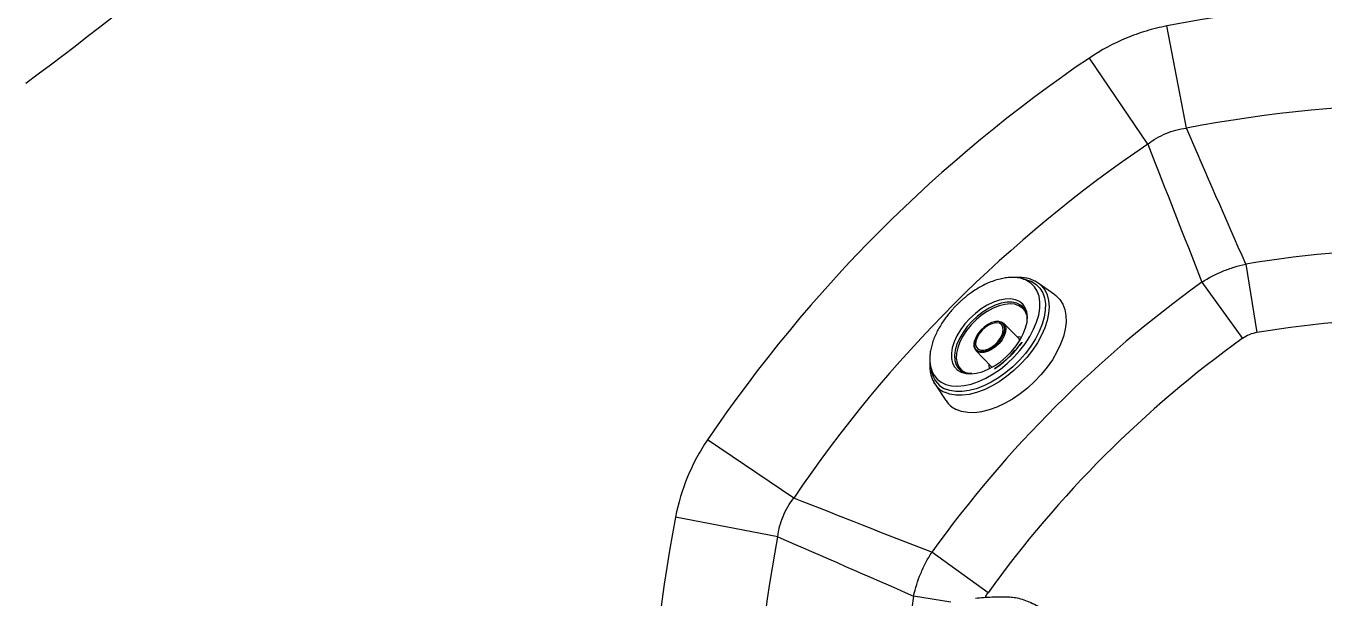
# Model space of a CAD drawing. Extents: x 409 to 498, y 628 to 778.
# Drawn here: x 436.64 to 451.98, y 691.94 to 698.7 of the extents above; entities that cross this region are included whole.
import ezdxf

# ---------------------------------------------------------------- set-up
doc = ezdxf.new("R2010")
doc.units = 0
doc.header["$MEASUREMENT"] = 0
doc.layers.add('1', color=4, linetype='Continuous')
doc.layers.add('GEOMETRY', color=4, linetype='Continuous', lineweight=25)

# ---------------------------------------------------------------- blocks, each defined once
blk = doc.blocks.new('2026_PULSE')
at = {"layer": 'GEOMETRY'}
for p, q in [((41.773, 52.534), (41.541, 53.741)), ((41.316, 52.345), (40.627, 53.362)), ((42.475, 50.928), (42.607, 50.12)), ((39.873, 50.741), (39.853, 50.748)), ((39.873, 50.741), (39.855, 50.748)), ((39.927, 50.718), (39.873, 50.741)), ((40.218, 50.566), (40.023, 50.703)), ((41.956, 50.714), (42.434, 50.048)), ((39.843, 50.421), (39.834, 50.43)), ((39.8, 50.044), (39.617, 50.228)), ((39.288, 49.907), (39.467, 49.719)), ((38.763, 49.678), (38.768, 49.664)), ((39.09, 49.686), (39.097, 49.679)), ((38.768, 49.664), (38.79, 49.609)), ((38.802, 49.513), (38.79, 49.533)), ((38.802, 49.513), (38.934, 49.315)), ((37.135, 48.164), (36.118, 48.853)), ((36.946, 47.707), (35.739, 47.939)), ((39.432, 47.046), (38.767, 47.524)), ((38.99, 46.934), (38.552, 47.006)), ((39.682, 46.996), (39.686, 46.996))]:
    blk.add_line(p, q, dxfattribs=at)
at = {"layer": 'GEOMETRY', "flags": 128}
for points in [[(39.841, 50.753), (39.885, 50.744), (39.947, 50.721), (40, 50.688), (40.043, 50.644), (40.076, 50.59), (40.098, 50.528), (40.108, 50.459), (40.107, 50.383), (40.094, 50.302), (40.07, 50.218), (40.035, 50.131), (39.99, 50.044), (39.935, 49.957), (39.872, 49.873), (39.801, 49.792), (39.724, 49.716), (39.642, 49.647), (39.556, 49.585), (39.468, 49.532), (39.379, 49.489), (39.292, 49.455), (39.206, 49.433), (39.125, 49.422), (39.049, 49.422), (38.979, 49.433), (38.917, 49.456), (38.917, 49.456)], [(38.768, 49.664), (38.792, 49.618), (38.829, 49.57), (38.877, 49.533), (38.934, 49.506), (38.999, 49.49), (39.072, 49.486), (39.15, 49.493), (39.232, 49.511), (39.318, 49.54), (39.404, 49.58), (39.491, 49.63), (39.576, 49.688), (39.657, 49.754), (39.734, 49.827), (39.805, 49.906), (39.868, 49.988), (39.923, 50.072), (39.969, 50.158), (40.004, 50.243), (40.029, 50.326), (40.042, 50.406), (40.043, 50.48), (40.033, 50.549), (40.012, 50.609), (39.98, 50.661), (39.937, 50.704), (39.884, 50.736), (39.873, 50.741)], [(40.021, 50.705), (40.06, 50.672), (40.1, 50.623), (40.128, 50.565), (40.145, 50.499), (40.151, 50.425), (40.146, 50.346), (40.129, 50.263), (40.101, 50.176), (40.062, 50.087), (40.013, 49.999), (39.955, 49.911), (39.888, 49.826), (39.814, 49.745), (39.735, 49.67), (39.65, 49.601), (39.563, 49.539), (39.473, 49.487), (39.383, 49.444), (39.294, 49.411), (39.208, 49.389), (39.126, 49.379), (39.049, 49.38), (38.978, 49.392), (38.915, 49.415)], [(40.218, 50.566), (40.231, 50.556), (40.277, 50.511), (40.313, 50.456), (40.337, 50.393), (40.351, 50.321), (40.352, 50.243), (40.342, 50.16), (40.32, 50.072), (40.288, 49.982), (40.244, 49.891), (40.191, 49.799), (40.129, 49.71), (40.058, 49.623), (39.981, 49.541), (39.897, 49.464), (39.81, 49.395), (39.719, 49.333), (39.626, 49.28), (39.534, 49.237), (39.442, 49.205), (39.354, 49.183), (39.269, 49.173), (39.19, 49.175), (39.118, 49.187), (39.053, 49.212)], [(39.888, 50.325), (39.888, 50.325), (39.868, 50.371), (39.837, 50.409), (39.796, 50.436), (39.747, 50.453), (39.69, 50.458), (39.628, 50.452), (39.561, 50.436), (39.492, 50.408), (39.422, 50.37), (39.355, 50.324), (39.29, 50.269), (39.23, 50.209), (39.178, 50.144), (39.133, 50.076), (39.098, 50.008), (39.073, 49.94), (39.059, 49.875), (39.056, 49.815), (39.065, 49.761), (39.085, 49.715), (39.116, 49.677), (39.157, 49.65), (39.157, 49.65)], [(39.892, 50.254), (39.895, 50.306), (39.888, 50.363), (39.87, 50.413), (39.841, 50.455), (39.801, 50.486), (39.753, 50.507), (39.696, 50.517), (39.633, 50.515), (39.565, 50.502), (39.494, 50.478), (39.421, 50.443), (39.35, 50.399)], [(39.834, 50.43), (39.815, 50.444), (39.769, 50.466), (39.714, 50.478), (39.652, 50.477), (39.586, 50.465), (39.516, 50.442), (39.445, 50.408), (39.374, 50.365)], [(39.35, 50.399), (39.281, 50.346), (39.216, 50.286), (39.157, 50.221), (39.105, 50.152), (39.063, 50.081), (39.03, 50.01), (39.008, 49.94), (38.998, 49.874), (38.999, 49.813), (39.011, 49.759), (39.035, 49.713), (39.07, 49.676), (39.114, 49.65), (39.167, 49.635), (39.227, 49.631), (39.228, 49.631)], [(39.374, 50.365), (39.306, 50.313), (39.242, 50.253), (39.185, 50.189), (39.135, 50.121), (39.094, 50.051), (39.063, 49.981), (39.044, 49.913), (39.035, 49.848), (39.039, 49.79), (39.054, 49.738), (39.081, 49.695), (39.09, 49.686)], [(39.228, 49.631), (39.293, 49.638), (39.362, 49.657), (39.434, 49.687), (39.507, 49.726), (39.577, 49.775), (39.644, 49.831), (39.707, 49.894), (39.762, 49.962), (39.809, 50.032), (39.847, 50.103), (39.874, 50.174), (39.891, 50.242), (39.892, 50.254)], [(39.517, 50.249), (39.473, 50.237), (39.428, 50.215), (39.384, 50.184), (39.344, 50.146), (39.31, 50.104), (39.286, 50.059), (39.271, 50.016), (39.267, 49.975), (39.275, 49.942), (39.284, 49.926)], [(39.384, 49.913), (39.427, 49.925), (39.472, 49.948), (39.515, 49.98), (39.552, 50.019), (39.582, 50.062), (39.602, 50.106), (39.611, 50.148), (39.607, 50.184), (39.592, 50.211), (39.565, 50.229), (39.53, 50.235), (39.489, 50.228), (39.445, 50.211), (39.401, 50.183), (39.36, 50.147), (39.326, 50.105), (39.301, 50.061), (39.286, 50.018), (39.284, 49.979), (39.294, 49.947), (39.315, 49.924), (39.346, 49.913), (39.384, 49.913)], [(39.295, 49.915), (39.321, 49.9), (39.358, 49.895), (39.399, 49.901), (39.444, 49.918), (39.489, 49.945), (39.531, 49.98), (39.568, 50.02), (39.598, 50.064), (39.618, 50.109), (39.627, 50.151), (39.625, 50.188), (39.614, 50.215)], [(39.502, 50.246), (39.503, 50.247), (39.547, 50.253), (39.585, 50.248), (39.614, 50.231), (39.633, 50.204), (39.641, 50.169), (39.637, 50.127), (39.622, 50.081), (39.596, 50.035), (39.561, 49.99), (39.519, 49.95), (39.473, 49.918), (39.426, 49.895), (39.38, 49.883), (39.38, 49.883)], [(39.38, 49.883), (39.339, 49.882), (39.306, 49.893), (39.281, 49.915), (39.267, 49.947), (39.265, 49.986), (39.272, 50.022)], [(39.758, 49.914), (39.773, 49.932), (39.808, 49.975), (39.829, 50.003), (39.829, 50.004), (39.829, 50.004), (39.829, 50.004), (39.829, 50.004), (39.829, 50.004), (39.829, 50.004), (39.829, 50.004), (39.829, 50.004), (39.828, 50.003), (39.805, 49.972), (39.776, 49.935), (39.751, 49.906), (39.732, 49.884), (39.718, 49.869), (39.707, 49.858), (39.7, 49.851), (39.694, 49.845), (39.691, 49.842), (39.688, 49.839), (39.686, 49.837), (39.685, 49.836), (39.684, 49.835), (39.681, 49.833)], [(39.771, 50.073), (39.807, 50.068), (39.826, 50.061)], [(39.81, 50.033), (39.808, 50.035), (39.8, 50.044)], [(39.284, 49.926), (39.293, 49.916), (39.295, 49.915)], [(39.681, 49.833), (39.679, 49.83), (39.668, 49.82), (39.646, 49.799), (39.613, 49.77), (39.573, 49.738), (39.531, 49.707), (39.512, 49.693), (39.507, 49.69), (39.506, 49.689), (39.506, 49.689), (39.506, 49.689), (39.506, 49.689), (39.506, 49.689), (39.506, 49.689), (39.506, 49.689), (39.507, 49.69), (39.536, 49.71), (39.574, 49.738), (39.616, 49.773), (39.681, 49.833)], [(39.747, 49.911), (39.709, 49.868), (39.696, 49.854)], [(38.764, 49.676), (38.765, 49.674), (38.768, 49.664)], [(39.467, 49.719), (39.471, 49.715), (39.478, 49.71)]]:
    blk.add_lwpolyline(points, dxfattribs=at)
at = {"layer": 'GEOMETRY'}
for centre, radius, start, end in [((4.223, 85.257), 40.06, 306.5278, 323.1364), ((44.73, 37.164), 16.881, 79.1117, 100.8883), ((50.094, 39.386), 16.881, 124.1117, 145.8883), ((44.73, 37.164), 15.652, 79.1117, 100.8883), ((50.094, 39.386), 15.652, 124.1117, 145.8883), ((44.73, 37.164), 13.948, 80.694, 99.306), ((50.094, 39.386), 13.948, 125.694, 144.306), ((44.73, 37.164), 13.129, 80.694, 99.306), ((39.541, 50.162), 0.0902, 35.539, 105.5135), ((50.094, 39.386), 13.129, 125.694, 144.306), ((39.05, 49.717), 0.293, 187.7302, 242.9385), ((39.564, 49.745), 0.125, 178.0273, 203.9087), ((39.038, 49.67), 0.284, 213.6637, 244.2647), ((39.183, 49.48), 0.298, 213.6658, 244.2626), ((52.316, 44.75), 16.881, 169.1117, 190.8883), ((52.316, 44.75), 15.652, 169.1117, 190.8883), ((52.316, 44.75), 13.948, 170.694, 189.306)]:
    blk.add_arc(centre, radius, start, end, dxfattribs=at)
for points, knots in [([(41.541, 53.741), (41.5, 53.733), (41.459, 53.724), (41.378, 53.704), (41.338, 53.693), (41.218, 53.657), (41.14, 53.629), (40.911, 53.535), (40.766, 53.456), (40.627, 53.362)], [0, 0, 0, 0, 0.125, 0.125, 0.25, 0.25, 0.5, 0.5, 1, 1, 1, 1]), ([(41.316, 52.345), (41.382, 52.396), (41.454, 52.438), (41.57, 52.487), (41.61, 52.5), (41.691, 52.521), (41.732, 52.529), (41.773, 52.534)], [0, 0, 0, 0, 0.5, 0.5, 0.75, 0.75, 1, 1, 1, 1]), ([(41.956, 50.714), (42.036, 50.765), (42.119, 50.808), (42.248, 50.862), (42.293, 50.878), (42.383, 50.906), (42.428, 50.918), (42.475, 50.928)], [0, 0, 0, 0, 0.5, 0.5, 0.75, 0.75, 1, 1, 1, 1]), ([(39.853, 50.748), (39.844, 50.751), (39.815, 50.762), (39.765, 50.769), (39.701, 50.772), (39.639, 50.766), (39.571, 50.753), (39.5, 50.732), (39.428, 50.704), (39.36, 50.67), (39.295, 50.633), (39.237, 50.595), (39.189, 50.559), (39.155, 50.531), (39.13, 50.51), (39.113, 50.495), (39.101, 50.484), (39.093, 50.476), (39.087, 50.471), (39.08, 50.464), (39.076, 50.46), (39.073, 50.457)], [0, 0, 0, 0, 0.0447821, 0.1346743, 0.2155165, 0.2998651, 0.383329, 0.4714625, 0.5601548, 0.6414954, 0.7142135, 0.7938049, 0.8527638, 0.8953843, 0.9258479, 0.9475039, 0.9628575, 0.9737285, 0.9814205, 0.9868614, 1, 1, 1, 1]), ([(40.023, 50.703), (40.007, 50.713), (39.975, 50.734), (39.92, 50.754), (39.861, 50.767), (39.808, 50.771), (39.774, 50.769), (39.762, 50.768)], [0, 0, 0, 0, 0.21398, 0.435596, 0.655661, 0.880408, 1, 1, 1, 1]), ([(39.073, 50.457), (39.07, 50.454), (39.061, 50.445), (39.042, 50.426), (39.014, 50.396), (38.979, 50.356), (38.941, 50.309), (38.903, 50.256), (38.867, 50.2), (38.834, 50.142), (38.804, 50.08), (38.779, 50.016), (38.76, 49.951), (38.748, 49.892), (38.743, 49.843), (38.742, 49.793), (38.747, 49.739), (38.756, 49.699), (38.763, 49.679), (38.763, 49.678)], [0, 0, 0, 0, 0.012829, 0.037484, 0.079053, 0.131796, 0.192873, 0.259026, 0.327793, 0.396674, 0.46966, 0.550188, 0.629658, 0.706108, 0.774293, 0.822118, 0.905951, 0.995245, 1, 1, 1, 1]), ([(39.834, 50.427), (39.838, 50.425), (39.852, 50.414), (39.87, 50.386), (39.886, 50.344), (39.892, 50.296), (39.889, 50.26), (39.887, 50.244)], [0, 0, 0, 0, 0.072332, 0.319636, 0.56668, 0.803474, 1, 1, 1, 1]), ([(42.607, 50.12), (42.576, 50.115), (42.545, 50.106), (42.487, 50.082), (42.46, 50.067), (42.434, 50.048)], [0, 0, 0, 0, 0.5, 0.5, 1, 1, 1, 1]), ([(39.681, 49.833), (39.705, 49.856), (39.731, 49.882), (39.755, 49.911), (39.758, 49.914)], [0, 0, 0, 0, 0.876123, 1, 1, 1, 1]), ([(38.744, 49.785), (38.744, 49.781), (38.741, 49.757), (38.741, 49.715), (38.746, 49.66), (38.757, 49.608), (38.775, 49.558), (38.793, 49.528), (38.802, 49.513)], [0, 0, 0, 0, 0.037744, 0.229772, 0.426666, 0.615013, 0.805174, 1, 1, 1, 1]), ([(39.241, 49.635), (39.223, 49.636), (39.188, 49.636), (39.145, 49.648), (39.114, 49.663), (39.101, 49.677), (39.097, 49.681)], [0, 0, 0, 0, 0.286243, 0.574207, 0.867773, 1, 1, 1, 1]), ([(36.118, 48.853), (36.094, 48.818), (36.072, 48.783), (36.028, 48.711), (36.008, 48.675), (35.948, 48.565), (35.913, 48.49), (35.818, 48.262), (35.771, 48.103), (35.739, 47.939)], [0, 0, 0, 0, 0.125, 0.125, 0.25, 0.25, 0.5, 0.5, 1, 1, 1, 1]), ([(36.946, 47.707), (36.956, 47.79), (36.977, 47.87), (37.025, 47.986), (37.044, 48.024), (37.086, 48.096), (37.11, 48.131), (37.135, 48.164)], [0, 0, 0, 0, 0.5, 0.5, 0.75, 0.75, 1, 1, 1, 1]), ([(38.552, 47.006), (38.572, 47.098), (38.6, 47.187), (38.654, 47.317), (38.674, 47.36), (38.717, 47.443), (38.741, 47.484), (38.767, 47.524)], [0, 0, 0, 0, 0.5, 0.5, 0.75, 0.75, 1, 1, 1, 1]), ([(39.282, 46.983), (39.346, 46.988), (39.474, 46.999), (39.613, 46.997), (39.682, 46.996)], [0, 0, 0, 0, 0.500001, 1, 1, 1, 1]), ([(39.401, 46.99), (39.402, 46.995), (39.409, 47.016), (39.422, 47.033), (39.432, 47.046)], [0, 0, 0, 0, 0.236626, 1, 1, 1, 1]), ([(39.686, 46.996), (39.709, 46.994), (39.754, 46.991), (39.832, 46.971), (39.915, 46.941), (40, 46.9), (40.086, 46.85), (40.169, 46.793), (40.248, 46.73), (40.295, 46.684), (40.318, 46.662)], [0, 0, 0, 0, 0.125114, 0.25021, 0.375201, 0.5, 0.624799, 0.74979, 0.874886, 1, 1, 1, 1])]:
    blk.add_open_spline(points, degree=3, knots=knots, dxfattribs=at)
for points in [[(42.475, 50.928), (42.239, 51.464), (42.005, 52), (41.773, 52.534)], [(41.316, 52.345), (41.53, 51.803), (41.744, 51.259), (41.956, 50.714)], [(38.767, 47.524), (38.221, 47.736), (37.677, 47.95), (37.135, 48.164)], [(36.946, 47.707), (37.48, 47.475), (38.016, 47.241), (38.552, 47.006)]]:
    blk.add_open_spline(points, degree=3, dxfattribs=at)

msp = doc.modelspace()

# ---------------------------------------------------------------- block references
at = {"layer": '1'}
msp.add_blockref('2026_PULSE', (408.577, 644.96), dxfattribs=at)

doc.saveas('drawing.dxf')
